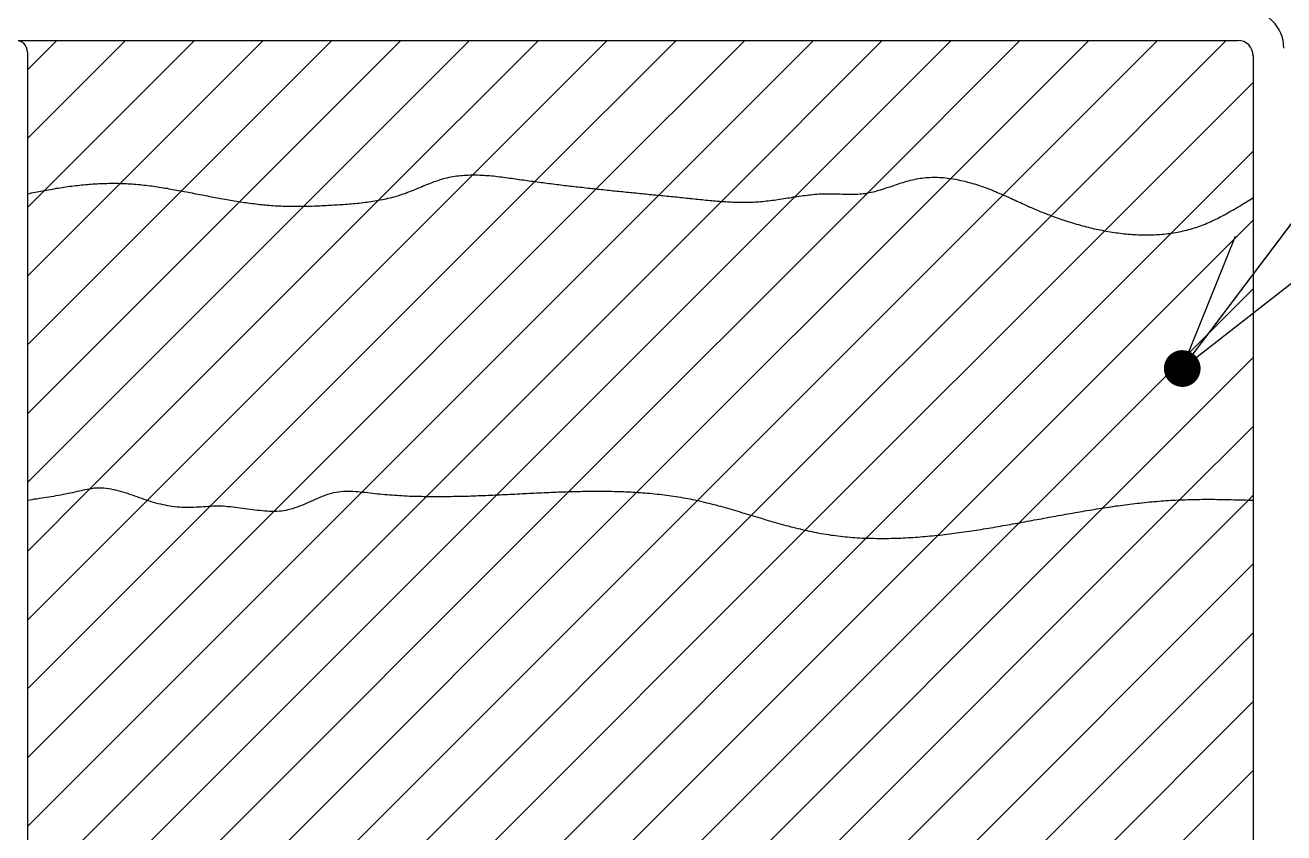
# Model space of a CAD drawing. Extents: x 443 to 1217, y -1921 to -677.
# Drawn here: x 895.53 to 911.53, y -746.23 to -735.96 of the extents above; entities that cross this region are included whole.
import ezdxf

# ---------------------------------------------------------------- set-up
doc = ezdxf.new("R2010")
doc.units = 0
doc.header["$MEASUREMENT"] = 0
doc.layers.get('0').update_dxf_attribs({"linetype": 'CONTINUOUS'})
doc.layers.add('3', color=8, linetype='CONTINUOUS')

msp = doc.modelspace()

# ---------------------------------------------------------------- linework, layer by layer
at = {"color": 7, "linetype": 'Continuous'}
msp.add_line((910.242, -740.325), (927.094, -717.953), dxfattribs=at)
at = {"color": 8, "linetype": 'Continuous'}
for p, q in [((895.561, -737.402), (896.809, -736.154)), ((895.561, -736.528), (895.934, -736.154)), ((895.776, -738.061), (897.683, -736.154)), ((896.741, -737.971), (898.558, -736.154)), ((897.519, -738.067), (899.432, -736.154)), ((898.257, -738.204), (900.307, -736.154)), ((899.075, -738.261), (901.182, -736.154)), ((900.025, -738.186), (902.056, -736.154)), ((901.222, -737.864), (902.931, -736.154)), ((902.012, -737.948), (903.806, -736.154)), ((902.793, -738.042), (904.68, -736.154)), ((903.587, -738.122), (905.555, -736.154)), ((904.384, -738.2), (906.429, -736.154)), ((905.316, -738.142), (907.304, -736.154)), ((906.239, -738.094), (908.179, -736.154)), ((907.298, -737.909), (909.053, -736.154)), ((907.966, -738.117), (909.928, -736.154)), ((908.575, -738.382), (910.802, -736.154)), ((909.257, -738.574), (911.144, -736.688)), ((910.102, -738.604), (911.144, -737.562)), ((895.561, -739.151), (896.741, -737.971)), ((897.085, -742), (901.222, -737.864)), ((897.885, -742.075), (902.012, -737.948)), ((903.308, -741.899), (907.298, -737.909)), ((895.561, -738.277), (895.776, -738.061)), ((895.561, -740.026), (897.519, -738.067)), ((898.697, -742.138), (902.793, -738.042)), ((899.814, -741.895), (903.587, -738.122)), ((901.527, -741.932), (905.316, -738.142)), ((902.443, -741.89), (906.239, -738.094)), ((904.079, -742.004), (907.966, -738.117)), ((895.561, -740.901), (898.257, -738.204)), ((895.561, -741.775), (899.075, -738.261)), ((896.359, -741.852), (900.025, -738.186)), ((900.632, -741.951), (904.384, -738.2)), ((904.765, -742.191), (908.575, -738.382)), ((907.137, -742.444), (911.144, -738.437)), ((905.45, -742.382), (909.257, -738.574)), ((906.224, -742.482), (910.102, -738.604)), ((908.169, -742.286), (911.144, -739.312)), ((909.232, -742.098), (911.144, -740.186)), ((910.209, -741.995), (911.144, -741.061)), ((895.561, -742.65), (896.359, -741.852)), ((895.561, -748.772), (902.443, -741.89)), ((895.561, -746.148), (899.814, -741.895)), ((895.561, -749.647), (903.308, -741.899)), ((895.561, -747.898), (901.527, -741.932)), ((895.561, -747.023), (900.632, -741.951)), ((901.218, -750.987), (910.209, -741.995)), ((902.135, -750.944), (911.083, -741.997)), ((911.083, -741.997), (911.144, -741.935)), ((895.561, -743.525), (897.085, -742)), ((895.561, -750.521), (904.079, -742.004)), ((895.561, -744.399), (897.885, -742.075)), ((895.561, -745.274), (898.697, -742.138)), ((900.36, -750.97), (909.232, -742.098)), ((896.002, -750.955), (904.765, -742.191)), ((899.527, -750.929), (908.169, -742.286)), ((897.078, -750.753), (905.45, -742.382)), ((898.708, -750.873), (907.137, -742.444)), ((897.905, -750.801), (906.224, -742.482)), ((903.123, -750.831), (911.144, -742.81)), ((904.07, -750.758), (911.144, -743.685)), ((904.928, -750.775), (911.144, -744.559)), ((905.73, -750.848), (911.144, -745.434))]:
    msp.add_line(p, q, dxfattribs=at)
at = {"color": 8}
for q in [(911.648, -738.458), (910.921, -738.642), (911.672, -739.207)]:
    msp.add_line((910.242, -740.325), q, dxfattribs=at)
at = {"color": 8, "const_width": 0.234}
msp.add_lwpolyline([(910.148, -740.256, 1), (910.336, -740.394, 1), (910.148, -740.256)], format="xyb", dxfattribs=at)
at = {"layer": '3', "color": 3, "linetype": 'Continuous'}
for p, q in [((892.152, -736.154), (910.949, -736.154)), ((895.561, -736.301), (895.561, -756.656)), ((911.144, -736.349), (911.144, -756.607))]:
    msp.add_line(p, q, dxfattribs=at)
at = {"layer": '3', "color": 3}
for p, q in [((896.174, -738), (896.198, -737.996)), ((896.198, -737.996), (896.223, -737.993)), ((896.223, -737.993), (896.248, -737.991)), ((896.248, -737.991), (896.272, -737.989)), ((896.272, -737.989), (896.297, -737.986)), ((896.297, -737.986), (896.322, -737.984)), ((896.322, -737.984), (896.347, -737.982)), ((896.347, -737.982), (896.371, -737.98)), ((896.371, -737.98), (896.396, -737.979)), ((896.396, -737.979), (896.421, -737.977)), ((896.421, -737.977), (896.446, -737.976)), ((896.446, -737.976), (896.47, -737.974)), ((896.47, -737.974), (896.495, -737.973)), ((896.495, -737.973), (896.52, -737.972)), ((896.52, -737.972), (896.545, -737.971)), ((896.545, -737.971), (896.57, -737.971)), ((896.57, -737.971), (896.595, -737.97)), ((896.595, -737.97), (896.619, -737.97)), ((896.619, -737.97), (896.644, -737.97)), ((896.644, -737.97), (896.669, -737.97)), ((896.669, -737.97), (896.694, -737.97)), ((896.694, -737.97), (896.72, -737.97)), ((896.72, -737.97), (896.744, -737.971)), ((896.744, -737.971), (896.769, -737.972)), ((896.769, -737.972), (896.794, -737.972)), ((896.794, -737.972), (896.819, -737.974)), ((896.819, -737.974), (896.843, -737.976)), ((896.843, -737.976), (896.868, -737.977)), ((896.868, -737.977), (896.893, -737.979)), ((896.893, -737.979), (896.918, -737.98)), ((896.918, -737.98), (896.942, -737.982)), ((896.942, -737.982), (896.967, -737.984)), ((896.967, -737.984), (896.992, -737.986)), ((896.992, -737.986), (897.016, -737.99)), ((897.016, -737.99), (897.041, -737.992)), ((897.041, -737.992), (897.065, -737.995)), ((897.065, -737.995), (897.09, -737.998)), ((897.09, -737.998), (897.115, -738.001)), ((900.593, -738.004), (900.616, -737.995)), ((900.616, -737.995), (900.639, -737.985)), ((900.639, -737.985), (900.663, -737.976)), ((900.663, -737.976), (900.685, -737.967)), ((900.685, -737.967), (900.708, -737.958)), ((900.708, -737.958), (900.731, -737.949)), ((900.731, -737.949), (900.755, -737.941)), ((900.755, -737.941), (900.778, -737.933)), ((900.778, -737.933), (900.801, -737.925)), ((900.801, -737.925), (900.825, -737.918)), ((900.825, -737.918), (900.849, -737.911)), ((900.849, -737.911), (900.872, -737.905)), ((900.872, -737.905), (900.896, -737.899)), ((900.896, -737.899), (900.92, -737.894)), ((900.92, -737.894), (900.944, -737.888)), ((900.944, -737.888), (900.968, -737.884)), ((900.968, -737.884), (900.992, -737.881)), ((900.992, -737.881), (901.016, -737.877)), ((901.016, -737.877), (901.04, -737.874)), ((901.04, -737.874), (901.065, -737.872)), ((901.065, -737.872), (901.089, -737.87)), ((901.089, -737.87), (901.113, -737.868)), ((901.113, -737.868), (901.138, -737.867)), ((901.138, -737.867), (901.162, -737.865)), ((901.162, -737.865), (901.187, -737.864)), ((901.187, -737.864), (901.212, -737.864)), ((901.212, -737.864), (901.237, -737.863)), ((901.237, -737.863), (901.261, -737.864)), ((901.261, -737.864), (901.286, -737.864)), ((901.286, -737.864), (901.311, -737.865)), ((901.311, -737.865), (901.336, -737.867)), ((901.336, -737.867), (901.361, -737.868)), ((901.361, -737.868), (901.386, -737.87)), ((901.386, -737.87), (901.411, -737.871)), ((901.411, -737.871), (901.436, -737.873)), ((901.436, -737.873), (901.461, -737.875)), ((901.461, -737.875), (901.486, -737.877)), ((901.486, -737.877), (901.512, -737.881)), ((901.512, -737.881), (901.537, -737.883)), ((901.537, -737.883), (901.562, -737.886)), ((901.562, -737.886), (901.588, -737.889)), ((901.588, -737.889), (901.613, -737.893)), ((901.613, -737.893), (901.638, -737.896)), ((901.638, -737.896), (901.663, -737.899)), ((901.663, -737.899), (901.688, -737.903)), ((901.688, -737.903), (901.713, -737.906)), ((901.713, -737.906), (901.739, -737.909)), ((901.739, -737.909), (901.764, -737.913)), ((901.764, -737.913), (901.789, -737.917)), ((901.789, -737.917), (901.814, -737.92)), ((901.814, -737.92), (901.84, -737.924)), ((901.84, -737.924), (901.865, -737.928)), ((901.865, -737.928), (901.89, -737.931)), ((901.89, -737.931), (901.915, -737.934)), ((901.915, -737.934), (901.94, -737.939)), ((901.94, -737.939), (901.966, -737.942)), ((901.966, -737.942), (901.991, -737.945)), ((901.991, -737.945), (902.016, -737.948)), ((902.016, -737.948), (902.04, -737.952)), ((902.04, -737.952), (902.065, -737.955)), ((902.065, -737.955), (902.09, -737.958)), ((902.09, -737.958), (902.115, -737.961)), ((902.115, -737.961), (902.14, -737.965)), ((902.14, -737.965), (902.165, -737.968)), ((902.165, -737.968), (902.19, -737.971)), ((902.19, -737.971), (902.216, -737.974)), ((902.216, -737.974), (902.241, -737.978)), ((902.241, -737.978), (902.265, -737.981)), ((902.265, -737.981), (902.29, -737.984)), ((902.29, -737.984), (902.315, -737.986)), ((902.315, -737.986), (902.34, -737.99)), ((902.34, -737.99), (902.364, -737.993)), ((902.364, -737.993), (902.389, -737.996)), ((902.389, -737.996), (902.414, -737.998)), ((902.414, -737.998), (902.439, -738.002)), ((906.55, -738.005), (906.574, -737.997)), ((906.574, -737.997), (906.598, -737.99)), ((906.598, -737.99), (906.622, -737.981)), ((906.622, -737.981), (906.646, -737.973)), ((906.646, -737.973), (906.669, -737.966)), ((906.669, -737.966), (906.693, -737.958)), ((906.693, -737.958), (906.717, -737.95)), ((906.717, -737.95), (906.74, -737.944)), ((906.74, -737.944), (906.764, -737.937)), ((906.764, -737.937), (906.788, -737.931)), ((906.788, -737.931), (906.812, -737.925)), ((906.812, -737.925), (906.836, -737.92)), ((906.836, -737.92), (906.861, -737.915)), ((906.861, -737.915), (906.885, -737.91)), ((906.885, -737.91), (906.909, -737.906)), ((906.909, -737.906), (906.934, -737.903)), ((906.934, -737.903), (906.958, -737.9)), ((906.958, -737.9), (906.982, -737.897)), ((906.982, -737.897), (907.007, -737.896)), ((907.007, -737.896), (907.033, -737.895)), ((907.033, -737.895), (907.057, -737.894)), ((907.057, -737.894), (907.082, -737.894)), ((907.082, -737.894), (907.107, -737.894)), ((907.107, -737.894), (907.131, -737.894)), ((907.131, -737.894), (907.156, -737.895)), ((907.156, -737.895), (907.181, -737.897)), ((907.181, -737.897), (907.206, -737.898)), ((907.206, -737.898), (907.231, -737.901)), ((907.231, -737.901), (907.256, -737.904)), ((907.256, -737.904), (907.28, -737.907)), ((907.28, -737.907), (907.305, -737.91)), ((907.305, -737.91), (907.33, -737.915)), ((907.33, -737.915), (907.355, -737.919)), ((907.355, -737.919), (907.38, -737.923)), ((907.38, -737.923), (907.404, -737.929)), ((907.404, -737.929), (907.429, -737.934)), ((907.429, -737.934), (907.454, -737.94)), ((907.454, -737.94), (907.479, -737.945)), ((907.479, -737.945), (907.503, -737.952)), ((907.503, -737.952), (907.528, -737.958)), ((907.528, -737.958), (907.553, -737.965)), ((907.553, -737.965), (907.577, -737.972)), ((907.577, -737.972), (907.601, -737.979)), ((907.601, -737.979), (907.627, -737.986)), ((907.627, -737.986), (907.65, -737.995)), ((907.65, -737.995), (907.674, -738.003)), ((895.561, -738.102), (895.585, -738.098)), ((895.585, -738.098), (895.61, -738.093)), ((895.61, -738.093), (895.634, -738.088)), ((895.634, -738.088), (895.658, -738.083)), ((895.658, -738.083), (895.683, -738.079)), ((895.683, -738.079), (895.707, -738.075)), ((895.707, -738.075), (895.731, -738.069)), ((895.731, -738.069), (895.756, -738.065)), ((895.756, -738.065), (895.78, -738.061)), ((895.78, -738.061), (895.805, -738.056)), ((895.805, -738.056), (895.829, -738.052)), ((895.829, -738.052), (895.854, -738.047)), ((895.854, -738.047), (895.878, -738.043)), ((895.878, -738.043), (895.902, -738.039)), ((895.902, -738.039), (895.927, -738.034)), ((895.927, -738.034), (895.951, -738.031)), ((895.951, -738.031), (895.976, -738.027)), ((895.976, -738.027), (896, -738.024)), ((896, -738.024), (896.025, -738.019)), ((896.025, -738.019), (896.049, -738.016)), ((896.049, -738.016), (896.074, -738.012)), ((896.074, -738.012), (896.099, -738.008)), ((896.099, -738.008), (896.123, -738.005)), ((896.123, -738.005), (896.148, -738.002)), ((896.148, -738.002), (896.174, -738)), ((897.115, -738.001), (897.139, -738.004)), ((897.139, -738.004), (897.164, -738.007)), ((897.164, -738.007), (897.188, -738.012)), ((897.188, -738.012), (897.213, -738.015)), ((897.213, -738.015), (897.237, -738.018)), ((897.237, -738.018), (897.262, -738.022)), ((897.262, -738.022), (897.286, -738.026)), ((897.286, -738.026), (897.311, -738.03)), ((897.311, -738.03), (897.335, -738.034)), ((897.335, -738.034), (897.36, -738.039)), ((897.36, -738.039), (897.384, -738.043)), ((897.384, -738.043), (897.409, -738.047)), ((897.409, -738.047), (897.433, -738.052)), ((897.433, -738.052), (897.458, -738.056)), ((897.458, -738.056), (897.482, -738.061)), ((897.482, -738.061), (897.507, -738.065)), ((897.507, -738.065), (897.531, -738.069)), ((897.531, -738.069), (897.555, -738.075)), ((897.555, -738.075), (897.581, -738.079)), ((897.581, -738.079), (897.604, -738.083)), ((897.604, -738.083), (897.63, -738.089)), ((897.63, -738.089), (897.654, -738.093)), ((897.654, -738.093), (897.679, -738.098)), ((897.679, -738.098), (897.703, -738.103)), ((897.703, -738.103), (897.728, -738.107)), ((897.728, -738.107), (897.752, -738.113)), ((897.752, -738.113), (897.777, -738.117)), ((897.777, -738.117), (897.801, -738.122)), ((897.801, -738.122), (897.825, -738.127)), ((897.825, -738.127), (897.85, -738.131)), ((897.85, -738.131), (897.874, -738.136)), ((897.874, -738.136), (897.899, -738.141)), ((897.899, -738.141), (897.923, -738.146)), ((897.923, -738.146), (897.948, -738.15)), ((897.948, -738.15), (897.972, -738.154)), ((897.972, -738.154), (897.997, -738.16)), ((900.146, -738.16), (900.171, -738.154)), ((900.171, -738.154), (900.195, -738.149)), ((900.195, -738.149), (900.219, -738.142)), ((900.219, -738.142), (900.243, -738.136)), ((900.243, -738.136), (900.266, -738.128)), ((900.266, -738.128), (900.29, -738.122)), ((900.29, -738.122), (900.314, -738.114)), ((900.314, -738.114), (900.338, -738.105)), ((900.338, -738.105), (900.361, -738.098)), ((900.361, -738.098), (900.385, -738.089)), ((900.385, -738.089), (900.408, -738.08)), ((900.408, -738.08), (900.43, -738.071)), ((900.43, -738.071), (900.454, -738.062)), ((900.454, -738.062), (900.477, -738.052)), ((900.477, -738.052), (900.5, -738.043)), ((900.5, -738.043), (900.523, -738.033)), ((900.523, -738.033), (900.547, -738.024)), ((900.547, -738.024), (900.57, -738.014)), ((900.57, -738.014), (900.593, -738.004)), ((902.439, -738.002), (902.463, -738.005)), ((902.463, -738.005), (902.488, -738.007)), ((902.488, -738.007), (902.513, -738.01)), ((902.513, -738.01), (902.537, -738.014)), ((902.537, -738.014), (902.562, -738.016)), ((902.562, -738.016), (902.587, -738.019)), ((902.587, -738.019), (902.611, -738.021)), ((902.611, -738.021), (902.636, -738.025)), ((902.636, -738.025), (902.66, -738.027)), ((902.66, -738.027), (902.685, -738.03)), ((902.685, -738.03), (902.71, -738.032)), ((902.71, -738.032), (902.734, -738.036)), ((902.734, -738.036), (902.759, -738.038)), ((902.759, -738.038), (902.783, -738.041)), ((902.783, -738.041), (902.808, -738.043)), ((902.808, -738.043), (902.832, -738.045)), ((902.832, -738.045), (902.857, -738.049)), ((902.857, -738.049), (902.881, -738.051)), ((902.881, -738.051), (902.906, -738.054)), ((902.906, -738.054), (902.93, -738.056)), ((902.93, -738.056), (902.956, -738.058)), ((902.956, -738.058), (902.981, -738.062)), ((902.981, -738.062), (903.005, -738.064)), ((903.005, -738.064), (903.03, -738.066)), ((903.03, -738.066), (903.054, -738.069)), ((903.054, -738.069), (903.079, -738.071)), ((903.079, -738.071), (903.103, -738.074)), ((903.103, -738.074), (903.128, -738.076)), ((903.128, -738.076), (903.152, -738.079)), ((903.152, -738.079), (903.177, -738.081)), ((903.177, -738.081), (903.201, -738.083)), ((903.201, -738.083), (903.226, -738.086)), ((903.226, -738.086), (903.25, -738.089)), ((903.25, -738.089), (903.275, -738.091)), ((903.275, -738.091), (903.299, -738.093)), ((903.299, -738.093), (903.324, -738.095)), ((903.324, -738.095), (903.348, -738.099)), ((903.348, -738.099), (903.373, -738.101)), ((903.373, -738.101), (903.397, -738.103)), ((903.397, -738.103), (903.422, -738.105)), ((903.422, -738.105), (903.446, -738.109)), ((903.446, -738.109), (903.471, -738.111)), ((903.471, -738.111), (903.495, -738.113)), ((903.495, -738.113), (903.52, -738.115)), ((903.52, -738.115), (903.544, -738.118)), ((903.544, -738.118), (903.569, -738.121)), ((903.569, -738.121), (903.593, -738.123)), ((903.593, -738.123), (903.618, -738.125)), ((903.618, -738.125), (903.642, -738.127)), ((903.642, -738.127), (903.667, -738.13)), ((903.667, -738.13), (903.692, -738.132)), ((903.692, -738.132), (903.716, -738.135)), ((903.716, -738.135), (903.741, -738.137)), ((903.741, -738.137), (903.765, -738.14)), ((903.765, -738.14), (903.79, -738.142)), ((903.79, -738.142), (903.815, -738.144)), ((903.815, -738.144), (903.839, -738.148)), ((903.839, -738.148), (903.864, -738.15)), ((903.864, -738.15), (903.888, -738.152)), ((903.888, -738.152), (903.913, -738.155)), ((903.913, -738.155), (903.939, -738.158)), ((903.939, -738.158), (903.963, -738.16)), ((905.201, -738.161), (905.226, -738.156)), ((905.226, -738.156), (905.25, -738.153)), ((905.25, -738.153), (905.275, -738.149)), ((905.275, -738.149), (905.299, -738.144)), ((905.299, -738.144), (905.324, -738.141)), ((905.324, -738.141), (905.348, -738.138)), ((905.348, -738.138), (905.373, -738.134)), ((905.373, -738.134), (905.398, -738.13)), ((905.398, -738.13), (905.422, -738.127)), ((905.422, -738.127), (905.447, -738.124)), ((905.447, -738.124), (905.472, -738.121)), ((905.472, -738.121), (905.496, -738.117)), ((905.496, -738.117), (905.521, -738.115)), ((905.521, -738.115), (905.545, -738.113)), ((905.545, -738.113), (905.57, -738.11)), ((905.57, -738.11), (905.595, -738.109)), ((905.595, -738.109), (905.62, -738.106)), ((905.62, -738.106), (905.644, -738.105)), ((905.644, -738.105), (905.669, -738.104)), ((905.669, -738.104), (905.694, -738.103)), ((905.694, -738.103), (905.719, -738.102)), ((905.719, -738.102), (905.744, -738.102)), ((905.744, -738.102), (905.769, -738.102)), ((905.769, -738.102), (905.793, -738.103)), ((905.793, -738.103), (905.818, -738.103)), ((905.818, -738.103), (905.844, -738.104)), ((905.844, -738.104), (905.869, -738.105)), ((905.869, -738.105), (905.894, -738.106)), ((905.894, -738.106), (905.919, -738.107)), ((905.919, -738.107), (905.944, -738.109)), ((905.944, -738.109), (905.969, -738.109)), ((905.969, -738.109), (905.994, -738.11)), ((905.994, -738.11), (906.018, -738.11)), ((906.018, -738.11), (906.043, -738.11)), ((906.043, -738.11), (906.068, -738.11)), ((906.068, -738.11), (906.093, -738.109)), ((906.093, -738.109), (906.117, -738.107)), ((906.117, -738.107), (906.142, -738.106)), ((906.142, -738.106), (906.166, -738.104)), ((906.166, -738.104), (906.191, -738.101)), ((906.191, -738.101), (906.215, -738.098)), ((906.215, -738.098), (906.239, -738.093)), ((906.239, -738.093), (906.263, -738.089)), ((906.263, -738.089), (906.287, -738.083)), ((906.287, -738.083), (906.312, -738.078)), ((906.312, -738.078), (906.336, -738.073)), ((906.336, -738.073), (906.36, -738.066)), ((906.36, -738.066), (906.383, -738.059)), ((906.383, -738.059), (906.407, -738.052)), ((906.407, -738.052), (906.431, -738.044)), ((906.431, -738.044), (906.455, -738.037)), ((906.455, -738.037), (906.479, -738.029)), ((906.479, -738.029), (906.503, -738.021)), ((906.503, -738.021), (906.527, -738.014)), ((906.527, -738.014), (906.55, -738.005)), ((907.674, -738.003), (907.7, -738.012)), ((907.7, -738.012), (907.724, -738.02)), ((907.724, -738.02), (907.747, -738.028)), ((907.747, -738.028), (907.771, -738.038)), ((907.771, -738.038), (907.795, -738.046)), ((907.795, -738.046), (907.818, -738.055)), ((907.818, -738.055), (907.842, -738.065)), ((907.842, -738.065), (907.866, -738.075)), ((907.866, -738.075), (907.889, -738.085)), ((907.889, -738.085), (907.912, -738.094)), ((907.912, -738.094), (907.935, -738.104)), ((907.935, -738.104), (907.959, -738.114)), ((907.959, -738.114), (907.982, -738.124)), ((907.982, -738.124), (908.004, -738.134)), ((908.004, -738.134), (908.026, -738.144)), ((908.026, -738.144), (908.049, -738.154)), ((908.049, -738.154), (908.072, -738.164)), ((911.123, -738.166), (911.143, -738.152)), ((897.997, -738.16), (898.021, -738.164)), ((898.021, -738.164), (898.046, -738.168)), ((898.046, -738.168), (898.07, -738.173)), ((898.07, -738.173), (898.095, -738.177)), ((898.095, -738.177), (898.119, -738.182)), ((898.119, -738.182), (898.144, -738.186)), ((898.144, -738.186), (898.168, -738.189)), ((898.168, -738.189), (898.193, -738.194)), ((898.193, -738.194), (898.217, -738.198)), ((898.217, -738.198), (898.242, -738.201)), ((898.242, -738.201), (898.266, -738.206)), ((898.266, -738.206), (898.291, -738.209)), ((898.291, -738.209), (898.315, -738.213)), ((898.315, -738.213), (898.34, -738.216)), ((898.34, -738.216), (898.364, -738.22)), ((898.364, -738.22), (898.389, -738.223)), ((898.389, -738.223), (898.413, -738.226)), ((898.413, -738.226), (898.438, -738.229)), ((898.438, -738.229), (898.463, -738.233)), ((898.463, -738.233), (898.487, -738.235)), ((898.487, -738.235), (898.512, -738.238)), ((898.512, -738.238), (898.536, -738.24)), ((898.536, -738.24), (898.561, -738.243)), ((898.561, -738.243), (898.586, -738.245)), ((898.586, -738.245), (898.61, -738.247)), ((898.61, -738.247), (898.635, -738.249)), ((898.635, -738.249), (898.661, -738.251)), ((898.661, -738.251), (898.685, -738.253)), ((898.685, -738.253), (898.71, -738.255)), ((898.71, -738.255), (898.734, -738.256)), ((898.734, -738.256), (898.759, -738.257)), ((898.759, -738.257), (898.784, -738.258)), ((898.784, -738.258), (898.809, -738.259)), ((898.809, -738.259), (898.833, -738.26)), ((898.833, -738.26), (898.858, -738.261)), ((898.858, -738.261), (898.883, -738.261)), ((898.883, -738.261), (898.907, -738.262)), ((898.907, -738.262), (898.932, -738.262)), ((898.932, -738.262), (898.957, -738.262)), ((898.957, -738.262), (898.982, -738.262)), ((898.982, -738.262), (899.006, -738.262)), ((899.006, -738.262), (899.031, -738.262)), ((899.031, -738.262), (899.056, -738.262)), ((899.056, -738.262), (899.081, -738.261)), ((899.081, -738.261), (899.106, -738.261)), ((899.106, -738.261), (899.13, -738.26)), ((899.13, -738.26), (899.155, -738.26)), ((899.155, -738.26), (899.18, -738.259)), ((899.18, -738.259), (899.205, -738.258)), ((899.205, -738.258), (899.231, -738.257)), ((899.231, -738.257), (899.254, -738.256)), ((899.254, -738.256), (899.28, -738.255)), ((899.28, -738.255), (899.305, -738.253)), ((899.305, -738.253), (899.33, -738.252)), ((899.33, -738.252), (899.355, -738.251)), ((899.355, -738.251), (899.38, -738.25)), ((899.38, -738.25), (899.405, -738.249)), ((899.405, -738.249), (899.429, -738.247)), ((899.429, -738.247), (899.454, -738.246)), ((899.454, -738.246), (899.479, -738.245)), ((899.479, -738.245), (899.504, -738.243)), ((899.504, -738.243), (899.529, -738.241)), ((899.529, -738.241), (899.554, -738.239)), ((899.554, -738.239), (899.579, -738.238)), ((899.579, -738.238), (899.604, -738.236)), ((899.604, -738.236), (899.629, -738.234)), ((899.629, -738.234), (899.654, -738.232)), ((899.654, -738.232), (899.678, -738.231)), ((899.678, -738.231), (899.703, -738.228)), ((899.703, -738.228), (899.729, -738.225)), ((899.729, -738.225), (899.754, -738.223)), ((899.754, -738.223), (899.779, -738.221)), ((899.779, -738.221), (899.804, -738.218)), ((899.804, -738.218), (899.828, -738.215)), ((899.828, -738.215), (899.853, -738.212)), ((899.853, -738.212), (899.878, -738.209)), ((899.878, -738.209), (899.902, -738.206)), ((899.902, -738.206), (899.927, -738.202)), ((899.927, -738.202), (899.951, -738.198)), ((899.951, -738.198), (899.976, -738.195)), ((899.976, -738.195), (900.001, -738.19)), ((900.001, -738.19), (900.025, -738.186)), ((900.025, -738.186), (900.049, -738.182)), ((900.049, -738.182), (900.074, -738.176)), ((900.074, -738.176), (900.098, -738.171)), ((900.098, -738.171), (900.122, -738.166)), ((900.122, -738.166), (900.146, -738.16)), ((903.963, -738.16), (903.988, -738.163)), ((903.988, -738.163), (904.013, -738.165)), ((904.013, -738.165), (904.038, -738.167)), ((904.038, -738.167), (904.062, -738.171)), ((904.062, -738.171), (904.087, -738.173)), ((904.087, -738.173), (904.112, -738.175)), ((904.112, -738.175), (904.137, -738.178)), ((904.137, -738.178), (904.161, -738.18)), ((904.161, -738.18), (904.186, -738.183)), ((904.186, -738.183), (904.211, -738.185)), ((904.211, -738.185), (904.236, -738.187)), ((904.236, -738.187), (904.26, -738.189)), ((904.26, -738.189), (904.285, -738.191)), ((904.285, -738.191), (904.31, -738.194)), ((904.31, -738.194), (904.335, -738.196)), ((904.335, -738.196), (904.36, -738.198)), ((904.36, -738.198), (904.384, -738.2)), ((904.384, -738.2), (904.409, -738.201)), ((904.409, -738.201), (904.434, -738.203)), ((904.434, -738.203), (904.459, -738.204)), ((904.459, -738.204), (904.485, -738.206)), ((904.485, -738.206), (904.51, -738.207)), ((904.51, -738.207), (904.534, -738.208)), ((904.534, -738.208), (904.559, -738.209)), ((904.559, -738.209), (904.584, -738.21)), ((904.584, -738.21), (904.609, -738.21)), ((904.609, -738.21), (904.633, -738.21)), ((904.633, -738.21), (904.658, -738.211)), ((904.658, -738.211), (904.683, -738.21)), ((904.683, -738.21), (904.708, -738.21)), ((904.708, -738.21), (904.732, -738.21)), ((904.732, -738.21), (904.757, -738.209)), ((904.757, -738.209), (904.782, -738.208)), ((904.782, -738.208), (904.807, -738.207)), ((904.807, -738.207), (904.831, -738.206)), ((904.831, -738.206), (904.856, -738.204)), ((904.856, -738.204), (904.881, -738.202)), ((904.881, -738.202), (904.905, -738.2)), ((904.905, -738.2), (904.93, -738.198)), ((904.93, -738.198), (904.954, -738.195)), ((904.954, -738.195), (904.979, -738.192)), ((904.979, -738.192), (905.004, -738.189)), ((905.004, -738.189), (905.028, -738.186)), ((905.028, -738.186), (905.053, -738.183)), ((905.053, -738.183), (905.077, -738.179)), ((905.077, -738.179), (905.102, -738.176)), ((905.102, -738.176), (905.126, -738.172)), ((905.126, -738.172), (905.152, -738.168)), ((905.152, -738.168), (905.177, -738.164)), ((905.177, -738.164), (905.201, -738.161)), ((908.072, -738.164), (908.094, -738.175)), ((908.094, -738.175), (908.117, -738.185)), ((908.117, -738.185), (908.139, -738.196)), ((908.139, -738.196), (908.162, -738.206)), ((908.162, -738.206), (908.185, -738.216)), ((908.185, -738.216), (908.206, -738.226)), ((908.206, -738.226), (908.229, -738.237)), ((908.229, -738.237), (908.252, -738.247)), ((908.252, -738.247), (908.274, -738.258)), ((908.274, -738.258), (908.297, -738.268)), ((908.297, -738.268), (908.32, -738.277)), ((908.32, -738.277), (908.343, -738.288)), ((908.343, -738.288), (908.367, -738.298)), ((908.367, -738.298), (908.389, -738.308)), ((908.389, -738.308), (908.412, -738.318)), ((908.412, -738.318), (908.436, -738.328)), ((910.864, -738.322), (910.886, -738.31)), ((910.886, -738.31), (910.908, -738.297)), ((910.908, -738.297), (910.93, -738.284)), ((910.93, -738.284), (910.95, -738.272)), ((910.95, -738.272), (910.972, -738.259)), ((910.972, -738.259), (910.994, -738.246)), ((910.994, -738.246), (911.015, -738.233)), ((911.015, -738.233), (911.037, -738.219)), ((911.037, -738.219), (911.058, -738.206)), ((911.058, -738.206), (911.079, -738.192)), ((911.079, -738.192), (911.101, -738.179)), ((911.101, -738.179), (911.123, -738.166)), ((908.436, -738.328), (908.459, -738.336)), ((908.459, -738.336), (908.483, -738.346)), ((908.483, -738.346), (908.507, -738.356)), ((908.507, -738.356), (908.531, -738.365)), ((908.531, -738.365), (908.554, -738.373)), ((908.554, -738.373), (908.578, -738.383)), ((908.578, -738.383), (908.603, -738.392)), ((908.603, -738.392), (908.627, -738.401)), ((908.627, -738.401), (908.651, -738.409)), ((908.651, -738.409), (908.675, -738.418)), ((908.675, -738.418), (908.7, -738.426)), ((908.7, -738.426), (908.724, -738.434)), ((908.724, -738.434), (908.749, -738.443)), ((908.749, -738.443), (908.773, -738.451)), ((908.773, -738.451), (908.798, -738.458)), ((908.798, -738.458), (908.823, -738.466)), ((908.823, -738.466), (908.847, -738.474)), ((908.847, -738.474), (908.872, -738.481)), ((910.532, -738.488), (910.555, -738.479)), ((910.555, -738.479), (910.578, -738.469)), ((910.578, -738.469), (910.601, -738.459)), ((910.601, -738.459), (910.622, -738.449)), ((910.622, -738.449), (910.645, -738.439)), ((910.645, -738.439), (910.667, -738.428)), ((910.667, -738.428), (910.689, -738.417)), ((910.689, -738.417), (910.712, -738.406)), ((910.712, -738.406), (910.734, -738.394)), ((910.734, -738.394), (910.755, -738.383)), ((910.755, -738.383), (910.777, -738.371)), ((910.777, -738.371), (910.799, -738.359)), ((910.799, -738.359), (910.821, -738.347)), ((910.821, -738.347), (910.843, -738.335)), ((910.843, -738.335), (910.864, -738.322)), ((908.872, -738.481), (908.897, -738.489)), ((908.897, -738.489), (908.922, -738.495)), ((908.922, -738.495), (908.947, -738.503)), ((908.947, -738.503), (908.972, -738.51)), ((908.972, -738.51), (908.998, -738.516)), ((908.998, -738.516), (909.023, -738.523)), ((909.023, -738.523), (909.048, -738.529)), ((909.048, -738.529), (909.073, -738.536)), ((909.073, -738.536), (909.098, -738.541)), ((909.098, -738.541), (909.124, -738.547)), ((909.124, -738.547), (909.149, -738.552)), ((909.149, -738.552), (909.174, -738.558)), ((909.174, -738.558), (909.199, -738.563)), ((909.199, -738.563), (909.225, -738.568)), ((909.225, -738.568), (909.25, -738.573)), ((909.25, -738.573), (909.275, -738.578)), ((909.275, -738.578), (909.302, -738.583)), ((909.302, -738.583), (909.327, -738.587)), ((909.327, -738.587), (909.353, -738.591)), ((909.353, -738.591), (909.378, -738.595)), ((909.378, -738.595), (909.403, -738.598)), ((909.403, -738.598), (909.429, -738.602)), ((909.429, -738.602), (909.454, -738.605)), ((909.454, -738.605), (909.479, -738.608)), ((909.479, -738.608), (909.505, -738.611)), ((909.505, -738.611), (909.53, -738.613)), ((909.53, -738.613), (909.556, -738.615)), ((909.556, -738.615), (909.582, -738.617)), ((909.582, -738.617), (909.607, -738.62)), ((909.607, -738.62), (909.632, -738.621)), ((909.632, -738.621), (909.658, -738.623)), ((909.658, -738.623), (909.683, -738.624)), ((909.683, -738.624), (909.708, -738.625)), ((909.708, -738.625), (909.733, -738.625)), ((909.733, -738.625), (909.758, -738.626)), ((909.758, -738.626), (909.784, -738.626)), ((909.784, -738.626), (909.809, -738.626)), ((909.809, -738.626), (909.835, -738.625)), ((909.835, -738.625), (909.86, -738.625)), ((909.86, -738.625), (909.885, -738.624)), ((909.885, -738.624), (909.91, -738.623)), ((909.91, -738.623), (909.934, -738.622)), ((909.934, -738.622), (909.959, -738.62)), ((909.959, -738.62), (909.984, -738.617)), ((909.984, -738.617), (910.009, -738.615)), ((910.009, -738.615), (910.033, -738.613)), ((910.033, -738.613), (910.058, -738.61)), ((910.058, -738.61), (910.082, -738.607)), ((910.082, -738.607), (910.107, -738.603)), ((910.107, -738.603), (910.131, -738.6)), ((910.131, -738.6), (910.156, -738.596)), ((910.156, -738.596), (910.18, -738.591)), ((910.18, -738.591), (910.204, -738.587)), ((910.204, -738.587), (910.228, -738.582)), ((910.228, -738.582), (910.252, -738.576)), ((910.252, -738.576), (910.276, -738.571)), ((910.276, -738.571), (910.3, -738.565)), ((910.3, -738.565), (910.324, -738.559)), ((910.324, -738.559), (910.347, -738.552)), ((910.347, -738.552), (910.371, -738.546)), ((910.371, -738.546), (910.394, -738.538)), ((910.394, -738.538), (910.418, -738.53)), ((910.418, -738.53), (910.44, -738.523)), ((910.44, -738.523), (910.463, -738.515)), ((910.463, -738.515), (910.486, -738.506)), ((910.486, -738.506), (910.509, -738.498)), ((910.509, -738.498), (910.532, -738.488)), ((895.561, -741.998), (895.592, -741.994)), ((895.592, -741.994), (895.621, -741.989)), ((895.621, -741.989), (895.652, -741.984)), ((895.652, -741.984), (895.682, -741.98)), ((895.682, -741.98), (895.713, -741.975)), ((895.713, -741.975), (895.743, -741.97)), ((895.743, -741.97), (895.774, -741.965)), ((895.774, -741.965), (895.804, -741.961)), ((895.804, -741.961), (895.834, -741.956)), ((895.834, -741.956), (895.864, -741.951)), ((895.864, -741.951), (895.895, -741.946)), ((895.895, -741.946), (895.925, -741.94)), ((895.925, -741.94), (895.956, -741.935)), ((895.956, -741.935), (895.986, -741.929)), ((895.986, -741.929), (896.017, -741.924)), ((896.017, -741.924), (896.046, -741.919)), ((896.046, -741.919), (896.077, -741.912)), ((896.077, -741.912), (896.107, -741.905)), ((896.107, -741.905), (896.138, -741.9)), ((896.138, -741.9), (896.168, -741.893)), ((896.168, -741.893), (896.199, -741.886)), ((896.199, -741.886), (896.228, -741.879)), ((896.228, -741.879), (896.259, -741.873)), ((896.259, -741.873), (896.289, -741.865)), ((896.289, -741.865), (896.32, -741.86)), ((896.32, -741.86), (896.35, -741.853)), ((896.35, -741.853), (896.38, -741.849)), ((896.38, -741.849), (896.41, -741.844)), ((896.41, -741.844), (896.441, -741.842)), ((896.441, -741.842), (896.471, -741.841)), ((896.471, -741.841), (896.5, -741.842)), ((896.5, -741.842), (896.531, -741.843)), ((896.531, -741.843), (896.56, -741.847)), ((896.56, -741.847), (896.591, -741.851)), ((896.591, -741.851), (896.621, -741.855)), ((896.621, -741.855), (896.651, -741.862)), ((896.651, -741.862), (896.68, -741.868)), ((896.68, -741.868), (896.711, -741.876)), ((896.711, -741.876), (896.74, -741.885)), ((896.74, -741.885), (896.771, -741.893)), ((896.771, -741.893), (896.8, -741.902)), ((896.8, -741.902), (896.831, -741.912)), ((896.831, -741.912), (896.86, -741.923)), ((896.86, -741.923), (896.891, -741.933)), ((896.891, -741.933), (896.92, -741.944)), ((896.92, -741.944), (896.951, -741.953)), ((896.951, -741.953), (896.98, -741.964)), ((896.98, -741.964), (897.011, -741.975)), ((897.011, -741.975), (897.04, -741.985)), ((897.04, -741.985), (897.07, -741.995)), ((897.07, -741.995), (897.1, -742.005)), ((899.166, -742.011), (899.196, -741.998)), ((899.196, -741.998), (899.224, -741.985)), ((899.224, -741.985), (899.252, -741.973)), ((899.252, -741.973), (899.282, -741.961)), ((899.282, -741.961), (899.31, -741.949)), ((899.31, -741.949), (899.339, -741.938)), ((899.339, -741.938), (899.368, -741.927)), ((899.368, -741.927), (899.397, -741.919)), ((899.397, -741.919), (899.427, -741.91)), ((899.427, -741.91), (899.456, -741.902)), ((899.456, -741.902), (899.486, -741.896)), ((899.486, -741.896), (899.516, -741.891)), ((899.516, -741.891), (899.545, -741.887)), ((899.545, -741.887), (899.576, -741.885)), ((899.576, -741.885), (899.606, -741.884)), ((899.606, -741.884), (899.637, -741.884)), ((899.637, -741.884), (899.668, -741.884)), ((899.668, -741.884), (899.698, -741.885)), ((899.698, -741.885), (899.73, -741.887)), ((899.73, -741.887), (899.76, -741.889)), ((899.76, -741.889), (899.792, -741.892)), ((899.792, -741.892), (899.822, -741.896)), ((899.822, -741.896), (899.854, -741.899)), ((899.854, -741.899), (899.884, -741.903)), ((899.884, -741.903), (899.916, -741.907)), ((899.916, -741.907), (899.948, -741.91)), ((899.948, -741.91), (899.979, -741.914)), ((899.979, -741.914), (900.01, -741.917)), ((900.01, -741.917), (900.041, -741.92)), ((900.041, -741.92), (900.073, -741.923)), ((900.073, -741.923), (900.103, -741.926)), ((900.103, -741.926), (900.135, -741.928)), ((900.135, -741.928), (900.167, -741.931)), ((900.167, -741.931), (900.198, -741.933)), ((900.198, -741.933), (900.229, -741.935)), ((900.229, -741.935), (900.26, -741.937)), ((900.26, -741.937), (900.292, -741.939)), ((900.292, -741.939), (900.323, -741.941)), ((900.323, -741.941), (900.354, -741.943)), ((900.354, -741.943), (900.386, -741.944)), ((900.386, -741.944), (900.416, -741.946)), ((900.416, -741.946), (900.448, -741.947)), ((900.448, -741.947), (900.479, -741.948)), ((900.479, -741.948), (900.511, -741.949)), ((900.511, -741.949), (900.542, -741.949)), ((900.542, -741.949), (900.573, -741.95)), ((900.573, -741.95), (900.605, -741.951)), ((900.605, -741.951), (900.635, -741.951)), ((900.635, -741.951), (900.667, -741.952)), ((900.667, -741.952), (900.698, -741.952)), ((900.698, -741.952), (900.729, -741.952)), ((900.729, -741.952), (900.761, -741.952)), ((900.761, -741.952), (900.792, -741.952)), ((900.792, -741.952), (900.823, -741.952)), ((900.823, -741.952), (900.854, -741.952)), ((900.854, -741.952), (900.885, -741.952)), ((900.885, -741.952), (900.916, -741.951)), ((900.916, -741.951), (900.948, -741.951)), ((900.948, -741.951), (900.979, -741.95)), ((900.979, -741.95), (901.01, -741.95)), ((901.01, -741.95), (901.042, -741.949)), ((901.042, -741.949), (901.072, -741.949)), ((901.072, -741.949), (901.104, -741.948)), ((901.104, -741.948), (901.134, -741.947)), ((901.134, -741.947), (901.166, -741.946)), ((901.166, -741.946), (901.198, -741.945)), ((901.198, -741.945), (901.228, -741.944)), ((901.228, -741.944), (901.26, -741.943)), ((901.26, -741.943), (901.29, -741.941)), ((901.29, -741.941), (901.322, -741.94)), ((901.322, -741.94), (901.352, -741.939)), ((901.352, -741.939), (901.384, -741.938)), ((901.384, -741.938), (901.416, -741.937)), ((901.416, -741.937), (901.446, -741.935)), ((901.446, -741.935), (901.478, -741.934)), ((901.478, -741.934), (901.508, -741.933)), ((901.508, -741.933), (901.54, -741.932)), ((901.54, -741.932), (901.57, -741.929)), ((901.57, -741.929), (901.602, -741.928)), ((901.602, -741.928), (901.632, -741.926)), ((901.632, -741.926), (901.664, -741.925)), ((901.664, -741.925), (901.695, -741.924)), ((901.695, -741.924), (901.726, -741.922)), ((901.726, -741.922), (901.757, -741.921)), ((901.757, -741.921), (901.787, -741.919)), ((901.787, -741.919), (901.819, -741.917)), ((901.819, -741.917), (901.849, -741.916)), ((901.849, -741.916), (901.881, -741.914)), ((901.881, -741.914), (901.911, -741.913)), ((901.911, -741.913), (901.943, -741.911)), ((901.943, -741.911), (901.974, -741.91)), ((901.974, -741.91), (902.004, -741.909)), ((902.004, -741.909), (902.036, -741.907)), ((902.036, -741.907), (902.066, -741.905)), ((902.066, -741.905), (902.097, -741.904)), ((902.097, -741.904), (902.128, -741.902)), ((902.128, -741.902), (902.159, -741.901)), ((902.159, -741.901), (902.189, -741.9)), ((902.189, -741.9), (902.221, -741.899)), ((902.221, -741.899), (902.251, -741.897)), ((902.251, -741.897), (902.282, -741.896)), ((902.282, -741.896), (902.314, -741.895)), ((902.314, -741.895), (902.344, -741.893)), ((902.344, -741.893), (902.375, -741.892)), ((902.375, -741.892), (902.405, -741.891)), ((902.405, -741.891), (902.437, -741.89)), ((902.437, -741.89), (902.467, -741.89)), ((902.467, -741.89), (902.498, -741.889)), ((902.498, -741.889), (902.528, -741.888)), ((902.528, -741.888), (902.559, -741.887)), ((902.559, -741.887), (902.59, -741.887)), ((902.59, -741.887), (902.621, -741.886)), ((902.621, -741.886), (902.651, -741.886)), ((902.651, -741.886), (902.682, -741.885)), ((902.682, -741.885), (902.712, -741.885)), ((902.712, -741.885), (902.743, -741.885)), ((902.743, -741.885), (902.774, -741.885)), ((902.774, -741.885), (902.804, -741.885)), ((902.804, -741.885), (902.836, -741.885)), ((902.836, -741.885), (902.866, -741.885)), ((902.866, -741.885), (902.897, -741.885)), ((902.897, -741.885), (902.927, -741.885)), ((902.927, -741.885), (902.958, -741.886)), ((902.958, -741.886), (902.988, -741.886)), ((902.988, -741.886), (903.019, -741.887)), ((903.019, -741.887), (903.049, -741.888)), ((903.049, -741.888), (903.08, -741.888)), ((903.08, -741.888), (903.11, -741.889)), ((903.11, -741.889), (903.141, -741.89)), ((903.141, -741.89), (903.17, -741.892)), ((903.17, -741.892), (903.201, -741.893)), ((903.201, -741.893), (903.231, -741.895)), ((903.231, -741.895), (903.262, -741.897)), ((903.262, -741.897), (903.292, -741.898)), ((903.292, -741.898), (903.323, -741.9)), ((903.323, -741.9), (903.353, -741.902)), ((903.353, -741.902), (903.383, -741.904)), ((903.383, -741.904), (903.413, -741.907)), ((903.413, -741.907), (903.444, -741.91)), ((903.444, -741.91), (903.474, -741.912)), ((903.474, -741.912), (903.504, -741.915)), ((903.504, -741.915), (903.534, -741.919)), ((903.534, -741.919), (903.565, -741.921)), ((903.565, -741.921), (903.595, -741.924)), ((903.595, -741.924), (903.625, -741.928)), ((903.625, -741.928), (903.655, -741.932)), ((903.655, -741.932), (903.686, -741.936)), ((903.686, -741.936), (903.715, -741.939)), ((903.715, -741.939), (903.746, -741.944)), ((903.746, -741.944), (903.775, -741.948)), ((903.775, -741.948), (903.806, -741.952)), ((903.806, -741.952), (903.835, -741.958)), ((903.835, -741.958), (903.866, -741.962)), ((903.866, -741.962), (903.895, -741.968)), ((903.895, -741.968), (903.925, -741.973)), ((903.925, -741.973), (903.955, -741.978)), ((903.955, -741.978), (903.985, -741.984)), ((903.985, -741.984), (904.015, -741.99)), ((904.015, -741.99), (904.045, -741.996)), ((904.045, -741.996), (904.075, -742.002)), ((910.096, -742.001), (910.127, -741.999)), ((910.127, -741.999), (910.158, -741.998)), ((910.158, -741.998), (910.189, -741.996)), ((910.189, -741.996), (910.219, -741.995)), ((910.219, -741.995), (910.25, -741.994)), ((910.25, -741.994), (910.28, -741.993)), ((910.28, -741.993), (910.311, -741.992)), ((910.311, -741.992), (910.341, -741.99)), ((910.341, -741.99), (910.373, -741.99)), ((910.373, -741.99), (910.403, -741.989)), ((910.403, -741.989), (910.434, -741.989)), ((910.434, -741.989), (910.464, -741.989)), ((910.464, -741.989), (910.496, -741.988)), ((910.496, -741.988), (910.527, -741.988)), ((910.527, -741.988), (910.557, -741.988)), ((910.557, -741.988), (910.588, -741.988)), ((910.588, -741.988), (910.619, -741.988)), ((910.619, -741.988), (910.65, -741.988)), ((910.65, -741.988), (910.68, -741.989)), ((910.68, -741.989), (910.712, -741.989)), ((910.712, -741.989), (910.742, -741.989)), ((910.742, -741.989), (910.773, -741.99)), ((910.773, -741.99), (910.804, -741.99)), ((910.804, -741.99), (910.835, -741.992)), ((910.835, -741.992), (910.865, -741.992)), ((910.865, -741.992), (910.897, -741.993)), ((910.897, -741.993), (910.928, -741.993)), ((910.928, -741.993), (910.958, -741.994)), ((910.958, -741.994), (910.99, -741.994)), ((910.99, -741.994), (911.02, -741.995)), ((911.02, -741.995), (911.051, -741.996)), ((911.051, -741.996), (911.082, -741.997)), ((911.082, -741.997), (911.113, -741.997)), ((911.113, -741.997), (911.143, -741.998)), ((897.1, -742.005), (897.13, -742.014)), ((897.13, -742.014), (897.16, -742.023)), ((897.16, -742.023), (897.19, -742.031)), ((897.19, -742.031), (897.221, -742.04)), ((897.221, -742.04), (897.25, -742.046)), ((897.25, -742.046), (897.281, -742.054)), ((897.281, -742.054), (897.311, -742.06)), ((897.311, -742.06), (897.342, -742.066)), ((897.342, -742.066), (897.371, -742.071)), ((897.371, -742.071), (897.402, -742.075)), ((897.402, -742.075), (897.432, -742.08)), ((897.432, -742.08), (897.463, -742.083)), ((897.463, -742.083), (897.493, -742.085)), ((897.493, -742.085), (897.524, -742.087)), ((897.524, -742.087), (897.554, -742.089)), ((897.554, -742.089), (897.585, -742.089)), ((897.585, -742.089), (897.615, -742.089)), ((897.615, -742.089), (897.646, -742.087)), ((897.646, -742.087), (897.676, -742.086)), ((897.676, -742.086), (897.707, -742.085)), ((897.707, -742.085), (897.737, -742.083)), ((897.737, -742.083), (897.769, -742.082)), ((897.769, -742.082), (897.8, -742.08)), ((897.8, -742.08), (897.83, -742.078)), ((897.83, -742.078), (897.861, -742.075)), ((897.861, -742.075), (897.892, -742.074)), ((897.892, -742.074), (897.923, -742.073)), ((897.923, -742.073), (897.954, -742.072)), ((897.954, -742.072), (897.985, -742.072)), ((897.985, -742.072), (898.016, -742.072)), ((898.016, -742.072), (898.047, -742.073)), ((898.047, -742.073), (898.079, -742.075)), ((898.079, -742.075), (898.11, -742.078)), ((898.11, -742.078), (898.141, -742.08)), ((898.141, -742.08), (898.172, -742.083)), ((898.172, -742.083), (898.204, -742.087)), ((898.204, -742.087), (898.234, -742.091)), ((898.234, -742.091), (898.266, -742.095)), ((898.266, -742.095), (898.298, -742.099)), ((898.298, -742.099), (898.328, -742.104)), ((898.328, -742.104), (898.36, -742.108)), ((898.36, -742.108), (898.39, -742.113)), ((898.39, -742.113), (898.422, -742.117)), ((898.422, -742.117), (898.452, -742.121)), ((898.452, -742.121), (898.484, -742.125)), ((898.484, -742.125), (898.514, -742.128)), ((898.514, -742.128), (898.546, -742.131)), ((898.546, -742.131), (898.577, -742.133)), ((898.577, -742.133), (898.607, -742.135)), ((898.607, -742.135), (898.638, -742.138)), ((898.638, -742.138), (898.668, -742.138)), ((898.668, -742.138), (898.699, -742.138)), ((898.699, -742.138), (898.729, -742.138)), ((898.729, -742.138), (898.759, -742.135)), ((898.759, -742.135), (898.789, -742.133)), ((898.789, -742.133), (898.819, -742.129)), ((898.819, -742.129), (898.848, -742.125)), ((898.848, -742.125), (898.877, -742.118)), ((898.877, -742.118), (898.907, -742.111)), ((898.907, -742.111), (898.936, -742.103)), ((898.936, -742.103), (898.966, -742.094)), ((898.966, -742.094), (898.994, -742.083)), ((898.994, -742.083), (899.023, -742.072)), ((899.023, -742.072), (899.052, -742.061)), ((899.052, -742.061), (899.081, -742.049)), ((899.081, -742.049), (899.11, -742.036)), ((899.11, -742.036), (899.138, -742.024)), ((899.138, -742.024), (899.166, -742.011)), ((904.075, -742.002), (904.105, -742.009)), ((904.105, -742.009), (904.135, -742.017)), ((904.135, -742.017), (904.164, -742.023)), ((904.164, -742.023), (904.195, -742.031)), ((904.195, -742.031), (904.224, -742.037)), ((904.224, -742.037), (904.254, -742.045)), ((904.254, -742.045), (904.283, -742.053)), ((904.283, -742.053), (904.313, -742.06)), ((904.313, -742.06), (904.343, -742.069)), ((904.343, -742.069), (904.372, -742.077)), ((904.372, -742.077), (904.402, -742.085)), ((904.402, -742.085), (904.432, -742.093)), ((904.432, -742.093), (904.462, -742.102)), ((904.462, -742.102), (904.491, -742.11)), ((904.491, -742.11), (904.521, -742.119)), ((904.521, -742.119), (904.551, -742.127)), ((904.551, -742.127), (904.58, -742.135)), ((904.58, -742.135), (904.61, -742.145)), ((904.61, -742.145), (904.639, -742.154)), ((904.639, -742.154), (904.669, -742.163)), ((908.848, -742.163), (908.879, -742.157)), ((908.879, -742.157), (908.909, -742.152)), ((908.909, -742.152), (908.94, -742.146)), ((908.94, -742.146), (908.97, -742.141)), ((908.97, -742.141), (909.001, -742.135)), ((909.001, -742.135), (909.03, -742.131)), ((909.03, -742.131), (909.061, -742.126)), ((909.061, -742.126), (909.091, -742.12)), ((909.091, -742.12), (909.122, -742.116)), ((909.122, -742.116), (909.152, -742.11)), ((909.152, -742.11), (909.183, -742.106)), ((909.183, -742.106), (909.213, -742.101)), ((909.213, -742.101), (909.244, -742.096)), ((909.244, -742.096), (909.273, -742.092)), ((909.273, -742.092), (909.304, -742.087)), ((909.304, -742.087), (909.334, -742.082)), ((909.334, -742.082), (909.365, -742.078)), ((909.365, -742.078), (909.395, -742.073)), ((909.395, -742.073), (909.426, -742.069)), ((909.426, -742.069), (909.456, -742.066)), ((909.456, -742.066), (909.487, -742.061)), ((909.487, -742.061), (909.517, -742.057)), ((909.517, -742.057), (909.548, -742.054)), ((909.548, -742.054), (909.577, -742.049)), ((909.577, -742.049), (909.608, -742.046)), ((909.608, -742.046), (909.638, -742.042)), ((909.638, -742.042), (909.669, -742.038)), ((909.669, -742.038), (909.699, -742.035)), ((909.699, -742.035), (909.73, -742.032)), ((909.73, -742.032), (909.76, -742.029)), ((909.76, -742.029), (909.791, -742.025)), ((909.791, -742.025), (909.821, -742.022)), ((909.821, -742.022), (909.852, -742.02)), ((909.852, -742.02), (909.882, -742.017)), ((909.882, -742.017), (909.913, -742.014)), ((909.913, -742.014), (909.943, -742.011)), ((909.943, -742.011), (909.974, -742.009)), ((909.974, -742.009), (910.005, -742.007)), ((910.005, -742.007), (910.035, -742.005)), ((910.035, -742.005), (910.066, -742.002)), ((910.066, -742.002), (910.096, -742.001)), ((904.669, -742.163), (904.699, -742.171)), ((904.699, -742.171), (904.729, -742.18)), ((904.729, -742.18), (904.758, -742.189)), ((904.758, -742.189), (904.788, -742.199)), ((904.788, -742.199), (904.817, -742.207)), ((904.817, -742.207), (904.847, -742.216)), ((904.847, -742.216), (904.877, -742.225)), ((904.877, -742.225), (904.906, -742.234)), ((904.906, -742.234), (904.936, -742.243)), ((904.936, -742.243), (904.966, -742.252)), ((904.966, -742.252), (904.996, -742.261)), ((904.996, -742.261), (905.025, -742.269)), ((905.025, -742.269), (905.055, -742.278)), ((905.055, -742.278), (905.085, -742.286)), ((905.085, -742.286), (905.114, -742.295)), ((905.114, -742.295), (905.144, -742.303)), ((905.144, -742.303), (905.174, -742.312)), ((905.174, -742.312), (905.204, -742.32)), ((905.204, -742.32), (905.233, -742.327)), ((907.962, -742.323), (907.993, -742.317)), ((907.993, -742.317), (908.024, -742.312)), ((908.024, -742.312), (908.055, -742.307)), ((908.055, -742.307), (908.085, -742.301)), ((908.085, -742.301), (908.116, -742.296)), ((908.116, -742.296), (908.146, -742.29)), ((908.146, -742.29), (908.177, -742.285)), ((908.177, -742.285), (908.208, -742.279)), ((908.208, -742.279), (908.239, -742.274)), ((908.239, -742.274), (908.27, -742.268)), ((908.27, -742.268), (908.3, -742.263)), ((908.3, -742.263), (908.331, -742.256)), ((908.331, -742.256), (908.361, -742.251)), ((908.361, -742.251), (908.392, -742.245)), ((908.392, -742.245), (908.422, -742.24)), ((908.422, -742.24), (908.453, -742.235)), ((908.453, -742.235), (908.483, -742.229)), ((908.483, -742.229), (908.514, -742.223)), ((908.514, -742.223), (908.544, -742.217)), ((908.544, -742.217), (908.575, -742.212)), ((908.575, -742.212), (908.605, -742.206)), ((908.605, -742.206), (908.636, -742.201)), ((908.636, -742.201), (908.666, -742.195)), ((908.666, -742.195), (908.697, -742.19)), ((908.697, -742.19), (908.726, -742.184)), ((908.726, -742.184), (908.757, -742.179)), ((908.757, -742.179), (908.787, -742.174)), ((908.787, -742.174), (908.818, -742.168)), ((908.818, -742.168), (908.848, -742.163)), ((905.233, -742.327), (905.264, -742.336)), ((905.264, -742.336), (905.293, -742.344)), ((905.293, -742.344), (905.323, -742.351)), ((905.323, -742.351), (905.353, -742.359)), ((905.353, -742.359), (905.383, -742.365)), ((905.383, -742.365), (905.413, -742.373)), ((905.413, -742.373), (905.443, -742.38)), ((905.443, -742.38), (905.473, -742.386)), ((905.473, -742.386), (905.502, -742.393)), ((905.502, -742.393), (905.533, -742.399)), ((905.533, -742.399), (905.562, -742.406)), ((905.562, -742.406), (905.593, -742.411)), ((905.593, -742.411), (905.623, -742.418)), ((905.623, -742.418), (905.653, -742.423)), ((905.653, -742.423), (905.683, -742.427)), ((905.683, -742.427), (905.714, -742.433)), ((905.714, -742.433), (905.744, -742.437)), ((905.744, -742.437), (905.775, -742.442)), ((905.775, -742.442), (905.804, -742.446)), ((905.804, -742.446), (905.835, -742.45)), ((905.835, -742.45), (905.865, -742.454)), ((905.865, -742.454), (905.896, -742.457)), ((905.896, -742.457), (905.926, -742.461)), ((905.926, -742.461), (905.957, -742.463)), ((905.957, -742.463), (905.987, -742.467)), ((905.987, -742.467), (906.018, -742.469)), ((906.018, -742.469), (906.048, -742.472)), ((906.048, -742.472), (906.079, -742.474)), ((906.079, -742.474), (906.109, -742.477)), ((906.109, -742.477), (906.14, -742.478)), ((906.14, -742.478), (906.171, -742.48)), ((906.663, -742.48), (906.695, -742.479)), ((906.695, -742.479), (906.725, -742.478)), ((906.725, -742.478), (906.756, -742.475)), ((906.756, -742.475), (906.787, -742.473)), ((906.787, -742.473), (906.818, -742.472)), ((906.818, -742.472), (906.849, -742.47)), ((906.849, -742.47), (906.88, -742.468)), ((906.88, -742.468), (906.911, -742.465)), ((906.911, -742.465), (906.942, -742.462)), ((906.942, -742.462), (906.973, -742.46)), ((906.973, -742.46), (907.004, -742.457)), ((907.004, -742.457), (907.035, -742.454)), ((907.035, -742.454), (907.066, -742.451)), ((907.066, -742.451), (907.097, -742.448)), ((907.097, -742.448), (907.127, -742.445)), ((907.127, -742.445), (907.159, -742.442)), ((907.159, -742.442), (907.189, -742.438)), ((907.189, -742.438), (907.221, -742.434)), ((907.221, -742.434), (907.252, -742.431)), ((907.252, -742.431), (907.283, -742.426)), ((907.283, -742.426), (907.314, -742.423)), ((907.314, -742.423), (907.344, -742.419)), ((907.344, -742.419), (907.376, -742.414)), ((907.376, -742.414), (907.406, -742.41)), ((907.406, -742.41), (907.438, -742.407)), ((907.438, -742.407), (907.468, -742.402)), ((907.468, -742.402), (907.499, -742.398)), ((907.499, -742.398), (907.531, -742.393)), ((907.531, -742.393), (907.561, -742.388)), ((907.561, -742.388), (907.593, -742.384)), ((907.593, -742.384), (907.623, -742.38)), ((907.623, -742.38), (907.654, -742.374)), ((907.654, -742.374), (907.685, -742.37)), ((907.685, -742.37), (907.716, -742.364)), ((907.716, -742.364), (907.746, -742.36)), ((907.746, -742.36), (907.778, -742.354)), ((907.778, -742.354), (907.809, -742.349)), ((907.809, -742.349), (907.839, -742.345)), ((907.839, -742.345), (907.871, -742.339)), ((907.871, -742.339), (907.901, -742.334)), ((907.901, -742.334), (907.932, -742.328)), ((907.932, -742.328), (907.962, -742.323)), ((906.171, -742.48), (906.201, -742.481)), ((906.201, -742.481), (906.233, -742.482)), ((906.233, -742.482), (906.263, -742.483)), ((906.263, -742.483), (906.294, -742.484)), ((906.294, -742.484), (906.324, -742.484)), ((906.324, -742.484), (906.355, -742.485)), ((906.355, -742.485), (906.386, -742.485)), ((906.386, -742.485), (906.417, -742.485)), ((906.417, -742.485), (906.447, -742.485)), ((906.447, -742.485), (906.478, -742.485)), ((906.478, -742.485), (906.509, -742.485)), ((906.509, -742.485), (906.54, -742.484)), ((906.54, -742.484), (906.57, -742.483)), ((906.57, -742.483), (906.602, -742.483)), ((906.602, -742.483), (906.633, -742.482)), ((906.633, -742.482), (906.663, -742.48))]:
    msp.add_line(p, q, dxfattribs=at)
at = {"layer": '3', "color": 3, "linetype": 'Continuous'}
for centre, radius, end in [((911.046, -736.252), 0.487, 90), ((895.415, -736.301), 0.146, 180), ((910.949, -736.349), 0.195, 90)]:
    msp.add_arc(centre, radius, 0, end, dxfattribs=at)

doc.saveas('drawing.dxf')
